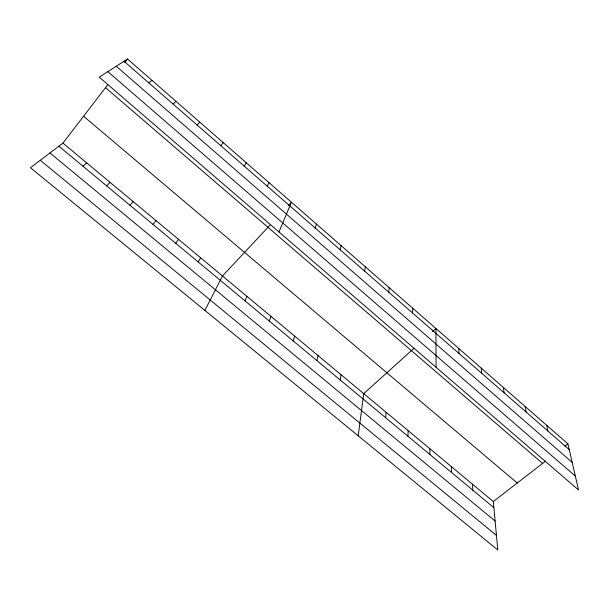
<?xml version="1.0" encoding="UTF-8"?>
<svg xmlns="http://www.w3.org/2000/svg" width="609" height="609" viewBox="0 0 609 609"><rect width="100%" height="100%" fill="white"/><g stroke="black" fill="none" stroke-linecap="round" stroke-linejoin="round"><path stroke-width="0.91" d="M429.855 454.474L429.893 448.734M407.908 436.234L408.159 430.632M412.521 312.942L412.742 308.245M385.642 417.728L386.114 412.27M388.748 292.198L389.22 287.684M358.191 435.8L363.748 393.642L414.097 348.188M364.608 271.142L365.339 266.811M340.127 379.909L341.063 374.748M316.863 360.574L318.043 355.572M340.081 249.751L341.086 245.617M293.256 340.956L294.68 336.115M315.173 228.017L316.452 224.089M269.3 321.05L270.975 316.368M278.968 231.96L291.429 202.218L288.316 205.545M244.978 300.831L246.919 296.332M204.906 310.423L222.491 275.991L270.556 224.554M267.176 186.156L268.995 182.624M198.161 261.931L200.62 257.767M244.171 166.082L246.249 162.74M175.742 243.296L178.445 239.307M220.823 145.718L223.183 142.582M62.955 143.115L493.298 501.542L497.812 550.003L30.45 167.726L62.955 143.115L107.823 84.666M124.761 62.605L127.532 58.997L567.915 443.847L578.55 489.979L99.237 77.16L127.532 58.997M153.011 224.409L155.98 220.587M129.968 205.263L133.196 201.617M197.149 125.066L199.782 122.135M106.605 185.844L110.107 182.38M173.123 104.109L176.047 101.391M432.481 331.585L435.915 328.487L436.082 367.28M82.915 166.158L86.699 162.885M148.741 82.839L151.968 80.35M493.298 501.542L545.55 461.135M564.916 446.161L567.915 443.847M40.301 160.266L496.457 535.433M49.961 152.958L495.117 521.053M58.89 146.19L493.869 507.67M83.585 116.243L517.231 483.036M105.532 87.658L542.589 463.426M107.831 71.641L575.345 476.071M116.243 66.244L572.186 462.376M124.008 61.258L569.255 449.655M546.715 425.318L547.849 430.982M525.202 406.515L526.123 412.034M503.369 387.438L504.085 392.805M481.217 368.08L481.704 373.287M472.462 484.185L472.835 490.184M458.737 348.432L458.996 353.479M451.33 466.585L451.497 472.455"/></g></svg>
